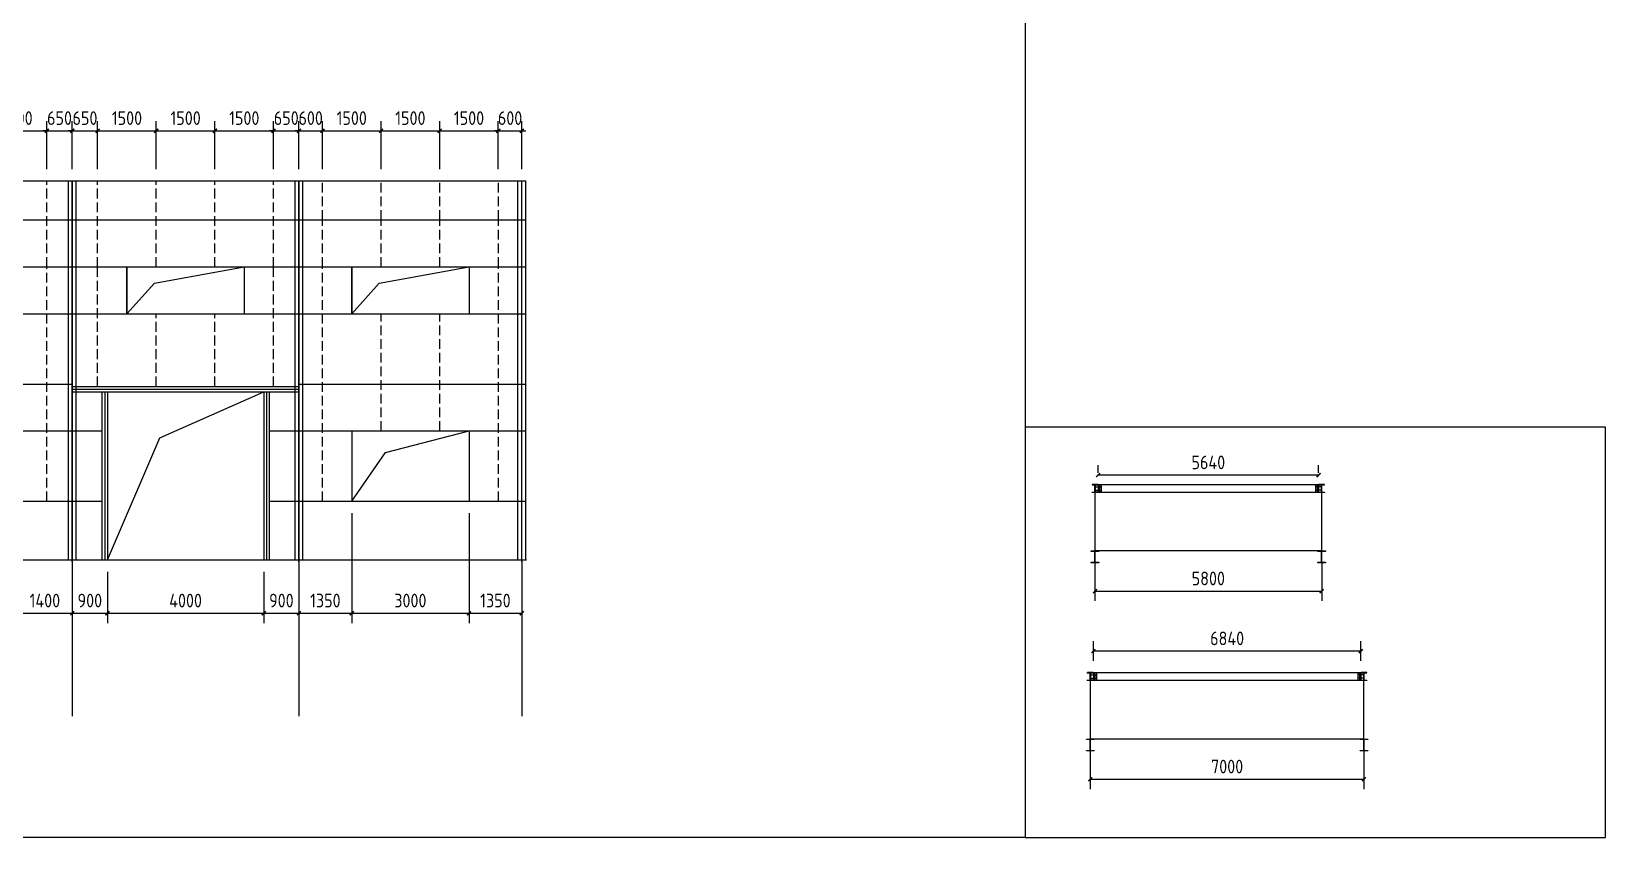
# Model space of a CAD drawing. Extents: x 102162 to 621267, y -39398 to 328893.
# Drawn here: x 507395 to 547662, y 118102 to 138726 of the extents above; entities that cross this region are included whole.
import ezdxf

# ---------------------------------------------------------------- set-up
doc = ezdxf.new("R2010")
doc.units = 0
doc.header["$LTSCALE"] = 1000
doc.header["$MEASUREMENT"] = 0
doc.linetypes.add('DASH', pattern=[0.35, 0.25, -0.1])
doc.linetypes.add('DOTE', pattern=[2.42, 2, -0.2, 0.02, -0.2])
doc.layers.add('AXIS', color=3, linetype='Continuous')
doc.layers.add('DOTE', color=1, linetype='Continuous')
doc.styles.get("Standard").update_dxf_attribs({"font": 'gbenor.shx', "bigfont": 'gbcbig.shx'})
doc.dimstyles.get("Standard").update_dxf_attribs({"dimscale": 100, "dimtxt": 3.5, "dimasz": 1, "dimexe": 2.5, "dimexo": 3, "dimgap": 1.5, "dimtad": 1, "dimdec": 0, "dimzin": 0, "dimdsep": 46, "dimtxsty": 'Standard', "dimblk": 'ARCHTICK', "dimcen": 0.09, "dimadec": 0, "dimazin": 0, "dimtfac": 1, "dimtdec": 0, "dimtix": 1, "dimtmove": 2, "dimatfit": 3, "dimfxl": 1, "dimtolj": 1, "dimtzin": 0, "dimarcsym": 0})

# ---------------------------------------------------------------- blocks, each defined once
blk = doc.blocks.new('_ArchTick')
at = {"color": 0, "linetype": 'ByBlock', "const_width": 0.4}
blk.add_lwpolyline([(-0.5, -0.5), (0.5, 0.5)], dxfattribs=at)
blk = doc.blocks.new('*D5397')
at = {"color": 0, "lineweight": -2}
for p, q in [((507038, 126404), (507038, 123590)), ((508438, 124904), (508438, 123590)), ((507038, 123840), (508438, 123840))]:
    blk.add_line(p, q, dxfattribs=at)
at = {"layer": 'Defpoints', "color": 0}
for p in [(507038, 126704), (508438, 125204), (508438, 123840)]:
    blk.add_point(p, dxfattribs=at)
at = {"color": 0, "lineweight": -2, "xscale": 100, "yscale": 100, "zscale": 100, "rotation": 180}
blk.add_blockref('_ArchTick', (507038, 123840), dxfattribs=at)
at = {"color": 0, "lineweight": -2, "xscale": 100, "yscale": 100, "zscale": 100}
blk.add_blockref('_ArchTick', (508438, 123840), dxfattribs=at)
at = {"color": 0, "insert": (507738, 124165), "char_height": 350, "attachment_point": 5}
blk.add_mtext('\\A1;1400', dxfattribs=at)
blk = doc.blocks.new('*D5072')
at = {"color": 0, "lineweight": -2}
for p, q in [((508438, 124904), (508438, 123590)), ((509338, 124904), (509338, 123590)), ((508438, 123840), (509338, 123840))]:
    blk.add_line(p, q, dxfattribs=at)
at = {"layer": 'Defpoints', "color": 0}
for p in [(508438, 125204), (509338, 125204), (509338, 123840)]:
    blk.add_point(p, dxfattribs=at)
at = {"color": 0, "lineweight": -2, "xscale": 100, "yscale": 100, "zscale": 100, "rotation": 180}
blk.add_blockref('_ArchTick', (508438, 123840), dxfattribs=at)
at = {"color": 0, "lineweight": -2, "xscale": 100, "yscale": 100, "zscale": 100}
blk.add_blockref('_ArchTick', (509338, 123840), dxfattribs=at)
at = {"color": 0, "insert": (508888, 124165), "char_height": 350, "attachment_point": 5}
blk.add_mtext('\\A1;900', dxfattribs=at)
blk = doc.blocks.new('*D5073')
at = {"color": 0, "lineweight": -2}
for p, q in [((509338, 124904), (509338, 123590)), ((513338, 124904), (513338, 123590)), ((509338, 123840), (513338, 123840))]:
    blk.add_line(p, q, dxfattribs=at)
at = {"layer": 'Defpoints', "color": 0}
for p in [(509338, 125204), (513338, 125204), (513338, 123840)]:
    blk.add_point(p, dxfattribs=at)
at = {"color": 0, "lineweight": -2, "xscale": 100, "yscale": 100, "zscale": 100, "rotation": 180}
blk.add_blockref('_ArchTick', (509338, 123840), dxfattribs=at)
at = {"color": 0, "lineweight": -2, "xscale": 100, "yscale": 100, "zscale": 100}
blk.add_blockref('_ArchTick', (513338, 123840), dxfattribs=at)
at = {"color": 0, "insert": (511338, 124165), "char_height": 350, "attachment_point": 5}
blk.add_mtext('\\A1;4000', dxfattribs=at)
blk = doc.blocks.new('*D5074')
at = {"color": 0, "lineweight": -2}
for p, q in [((513338, 124904), (513338, 123590)), ((514238, 124904), (514238, 123590)), ((513338, 123840), (514238, 123840))]:
    blk.add_line(p, q, dxfattribs=at)
at = {"layer": 'Defpoints', "color": 0}
for p in [(513338, 125204), (514238, 125204), (514238, 123840)]:
    blk.add_point(p, dxfattribs=at)
at = {"color": 0, "lineweight": -2, "xscale": 100, "yscale": 100, "zscale": 100, "rotation": 180}
blk.add_blockref('_ArchTick', (513338, 123840), dxfattribs=at)
at = {"color": 0, "lineweight": -2, "xscale": 100, "yscale": 100, "zscale": 100}
blk.add_blockref('_ArchTick', (514238, 123840), dxfattribs=at)
at = {"color": 0, "insert": (513788, 124165), "char_height": 350, "attachment_point": 5}
blk.add_mtext('\\A1;900', dxfattribs=at)
blk = doc.blocks.new('*D5398')
at = {"color": 0, "lineweight": -2}
for p, q in [((515588, 126404), (515588, 123590)), ((514238, 124904), (514238, 123590)), ((514238, 123840), (515588, 123840))]:
    blk.add_line(p, q, dxfattribs=at)
at = {"layer": 'Defpoints', "color": 0}
for p in [(515588, 126704), (514238, 125204), (515588, 123840)]:
    blk.add_point(p, dxfattribs=at)
at = {"color": 0, "lineweight": -2, "xscale": 100, "yscale": 100, "zscale": 100, "rotation": 180}
blk.add_blockref('_ArchTick', (514238, 123840), dxfattribs=at)
at = {"color": 0, "lineweight": -2, "xscale": 100, "yscale": 100, "zscale": 100}
blk.add_blockref('_ArchTick', (515588, 123840), dxfattribs=at)
at = {"color": 0, "insert": (514913, 124165), "char_height": 350, "attachment_point": 5}
blk.add_mtext('\\A1;1350', dxfattribs=at)
blk = doc.blocks.new('*D5399')
at = {"color": 0, "lineweight": -2}
for p, q in [((515588, 126404), (515588, 123590)), ((518588, 126404), (518588, 123590)), ((515588, 123840), (518588, 123840))]:
    blk.add_line(p, q, dxfattribs=at)
at = {"layer": 'Defpoints', "color": 0}
for p in [(515588, 126704), (518588, 126704), (518588, 123840)]:
    blk.add_point(p, dxfattribs=at)
at = {"color": 0, "lineweight": -2, "xscale": 100, "yscale": 100, "zscale": 100, "rotation": 180}
blk.add_blockref('_ArchTick', (515588, 123840), dxfattribs=at)
at = {"color": 0, "lineweight": -2, "xscale": 100, "yscale": 100, "zscale": 100}
blk.add_blockref('_ArchTick', (518588, 123840), dxfattribs=at)
at = {"color": 0, "insert": (517088, 124165), "char_height": 350, "attachment_point": 5}
blk.add_mtext('\\A1;3000', dxfattribs=at)
blk = doc.blocks.new('*D5400')
at = {"color": 0, "lineweight": -2}
for p, q in [((518588, 126404), (518588, 123590)), ((519938, 124904), (519938, 123590)), ((518588, 123840), (519938, 123840))]:
    blk.add_line(p, q, dxfattribs=at)
at = {"layer": 'Defpoints', "color": 0}
for p in [(518588, 126704), (519938, 125204), (519938, 123840)]:
    blk.add_point(p, dxfattribs=at)
at = {"color": 0, "lineweight": -2, "xscale": 100, "yscale": 100, "zscale": 100, "rotation": 180}
blk.add_blockref('_ArchTick', (518588, 123840), dxfattribs=at)
at = {"color": 0, "lineweight": -2, "xscale": 100, "yscale": 100, "zscale": 100}
blk.add_blockref('_ArchTick', (519938, 123840), dxfattribs=at)
at = {"color": 0, "insert": (519263, 124165), "char_height": 350, "attachment_point": 5}
blk.add_mtext('\\A1;1350', dxfattribs=at)
blk = doc.blocks.new('*D5419')
at = {"color": 0, "lineweight": -2}
for p, q in [((506288, 135204), (506288, 136434)), ((506288, 136184), (507788, 136184)), ((507788, 135204), (507788, 136434))]:
    blk.add_line(p, q, dxfattribs=at)
at = {"layer": 'Defpoints', "color": 0}
for p in [(507788, 136184), (506288, 134904), (507788, 134904)]:
    blk.add_point(p, dxfattribs=at)
at = {"color": 0, "lineweight": -2, "xscale": 100, "yscale": 100, "zscale": 100, "rotation": 180}
blk.add_blockref('_ArchTick', (506288, 136184), dxfattribs=at)
at = {"color": 0, "lineweight": -2, "xscale": 100, "yscale": 100, "zscale": 100}
blk.add_blockref('_ArchTick', (507788, 136184), dxfattribs=at)
at = {"color": 0, "insert": (507038, 136509), "char_height": 350, "attachment_point": 5}
blk.add_mtext('\\A1;1500', dxfattribs=at)
blk = doc.blocks.new('*D5420')
at = {"color": 0, "lineweight": -2}
for p, q in [((507788, 136184), (507688, 136184)), ((507788, 135204), (507788, 136434)), ((507788, 136184), (508438, 136184)), ((508438, 135204), (508438, 136434)), ((508438, 136184), (508538, 136184))]:
    blk.add_line(p, q, dxfattribs=at)
at = {"layer": 'Defpoints', "color": 0}
for p in [(508438, 136184), (507788, 134904), (508438, 134904)]:
    blk.add_point(p, dxfattribs=at)
at = {"color": 0, "lineweight": -2, "xscale": 100, "yscale": 100, "zscale": 100}
blk.add_blockref('_ArchTick', (507788, 136184), dxfattribs=at)
at = {"color": 0, "lineweight": -2, "xscale": 100, "yscale": 100, "zscale": 100, "rotation": 180}
blk.add_blockref('_ArchTick', (508438, 136184), dxfattribs=at)
at = {"color": 0, "insert": (508113, 136509), "char_height": 350, "attachment_point": 5}
blk.add_mtext('\\A1;650', dxfattribs=at)
blk = doc.blocks.new('*D5421')
at = {"color": 0, "lineweight": -2}
for p, q in [((508438, 136184), (508338, 136184)), ((508438, 135204), (508438, 136434)), ((508438, 136184), (509088, 136184)), ((509088, 135204), (509088, 136434)), ((509088, 136184), (509188, 136184))]:
    blk.add_line(p, q, dxfattribs=at)
at = {"layer": 'Defpoints', "color": 0}
for p in [(509088, 136184), (508438, 134904), (509088, 134904)]:
    blk.add_point(p, dxfattribs=at)
at = {"color": 0, "lineweight": -2, "xscale": 100, "yscale": 100, "zscale": 100}
blk.add_blockref('_ArchTick', (508438, 136184), dxfattribs=at)
at = {"color": 0, "lineweight": -2, "xscale": 100, "yscale": 100, "zscale": 100, "rotation": 180}
blk.add_blockref('_ArchTick', (509088, 136184), dxfattribs=at)
at = {"color": 0, "insert": (508763, 136509), "char_height": 350, "attachment_point": 5}
blk.add_mtext('\\A1;650', dxfattribs=at)
blk = doc.blocks.new('*D5422')
at = {"color": 0, "lineweight": -2}
for p, q in [((509088, 135204), (509088, 136434)), ((509088, 136184), (510588, 136184)), ((510588, 135204), (510588, 136434))]:
    blk.add_line(p, q, dxfattribs=at)
at = {"layer": 'Defpoints', "color": 0}
for p in [(510588, 136184), (509088, 134904), (510588, 134904)]:
    blk.add_point(p, dxfattribs=at)
at = {"color": 0, "lineweight": -2, "xscale": 100, "yscale": 100, "zscale": 100, "rotation": 180}
blk.add_blockref('_ArchTick', (509088, 136184), dxfattribs=at)
at = {"color": 0, "lineweight": -2, "xscale": 100, "yscale": 100, "zscale": 100}
blk.add_blockref('_ArchTick', (510588, 136184), dxfattribs=at)
at = {"color": 0, "insert": (509838, 136509), "char_height": 350, "attachment_point": 5}
blk.add_mtext('\\A1;1500', dxfattribs=at)
blk = doc.blocks.new('*D5423')
at = {"color": 0, "lineweight": -2}
for p, q in [((510588, 135204), (510588, 136434)), ((510588, 136184), (512088, 136184)), ((512088, 135204), (512088, 136434))]:
    blk.add_line(p, q, dxfattribs=at)
at = {"layer": 'Defpoints', "color": 0}
for p in [(512088, 136184), (510588, 134904), (512088, 134904)]:
    blk.add_point(p, dxfattribs=at)
at = {"color": 0, "lineweight": -2, "xscale": 100, "yscale": 100, "zscale": 100, "rotation": 180}
blk.add_blockref('_ArchTick', (510588, 136184), dxfattribs=at)
at = {"color": 0, "lineweight": -2, "xscale": 100, "yscale": 100, "zscale": 100}
blk.add_blockref('_ArchTick', (512088, 136184), dxfattribs=at)
at = {"color": 0, "insert": (511338, 136509), "char_height": 350, "attachment_point": 5}
blk.add_mtext('\\A1;1500', dxfattribs=at)
blk = doc.blocks.new('*D5424')
at = {"color": 0, "lineweight": -2}
for p, q in [((512088, 135204), (512088, 136434)), ((512088, 136184), (513588, 136184)), ((513588, 135204), (513588, 136434))]:
    blk.add_line(p, q, dxfattribs=at)
at = {"layer": 'Defpoints', "color": 0}
for p in [(513588, 136184), (512088, 134904), (513588, 134904)]:
    blk.add_point(p, dxfattribs=at)
at = {"color": 0, "lineweight": -2, "xscale": 100, "yscale": 100, "zscale": 100, "rotation": 180}
blk.add_blockref('_ArchTick', (512088, 136184), dxfattribs=at)
at = {"color": 0, "lineweight": -2, "xscale": 100, "yscale": 100, "zscale": 100}
blk.add_blockref('_ArchTick', (513588, 136184), dxfattribs=at)
at = {"color": 0, "insert": (512838, 136509), "char_height": 350, "attachment_point": 5}
blk.add_mtext('\\A1;1500', dxfattribs=at)
blk = doc.blocks.new('*D5425')
at = {"color": 0, "lineweight": -2}
for p, q in [((513588, 136184), (513488, 136184)), ((513588, 135204), (513588, 136434)), ((513588, 136184), (514238, 136184)), ((514238, 135204), (514238, 136434)), ((514238, 136184), (514338, 136184))]:
    blk.add_line(p, q, dxfattribs=at)
at = {"layer": 'Defpoints', "color": 0}
for p in [(514238, 136184), (513588, 134904), (514238, 134904)]:
    blk.add_point(p, dxfattribs=at)
at = {"color": 0, "lineweight": -2, "xscale": 100, "yscale": 100, "zscale": 100}
blk.add_blockref('_ArchTick', (513588, 136184), dxfattribs=at)
at = {"color": 0, "lineweight": -2, "xscale": 100, "yscale": 100, "zscale": 100, "rotation": 180}
blk.add_blockref('_ArchTick', (514238, 136184), dxfattribs=at)
at = {"color": 0, "insert": (513913, 136509), "char_height": 350, "attachment_point": 5}
blk.add_mtext('\\A1;650', dxfattribs=at)
blk = doc.blocks.new('*D5426')
at = {"color": 0, "lineweight": -2}
for p, q in [((514238, 136184), (514138, 136184)), ((514238, 135204), (514238, 136434)), ((514238, 136184), (514838, 136184)), ((514838, 135204), (514838, 136434)), ((514838, 136184), (514938, 136184))]:
    blk.add_line(p, q, dxfattribs=at)
at = {"layer": 'Defpoints', "color": 0}
for p in [(514838, 136184), (514238, 134904), (514838, 134904)]:
    blk.add_point(p, dxfattribs=at)
at = {"color": 0, "lineweight": -2, "xscale": 100, "yscale": 100, "zscale": 100}
blk.add_blockref('_ArchTick', (514238, 136184), dxfattribs=at)
at = {"color": 0, "lineweight": -2, "xscale": 100, "yscale": 100, "zscale": 100, "rotation": 180}
blk.add_blockref('_ArchTick', (514838, 136184), dxfattribs=at)
at = {"color": 0, "insert": (514538, 136509), "char_height": 350, "attachment_point": 5}
blk.add_mtext('\\A1;600', dxfattribs=at)
blk = doc.blocks.new('*D5427')
at = {"color": 0, "lineweight": -2}
for p, q in [((514838, 135204), (514838, 136434)), ((514838, 136184), (516338, 136184)), ((516338, 135204), (516338, 136434))]:
    blk.add_line(p, q, dxfattribs=at)
at = {"layer": 'Defpoints', "color": 0}
for p in [(516338, 136184), (514838, 134904), (516338, 134904)]:
    blk.add_point(p, dxfattribs=at)
at = {"color": 0, "lineweight": -2, "xscale": 100, "yscale": 100, "zscale": 100, "rotation": 180}
blk.add_blockref('_ArchTick', (514838, 136184), dxfattribs=at)
at = {"color": 0, "lineweight": -2, "xscale": 100, "yscale": 100, "zscale": 100}
blk.add_blockref('_ArchTick', (516338, 136184), dxfattribs=at)
at = {"color": 0, "insert": (515588, 136509), "char_height": 350, "attachment_point": 5}
blk.add_mtext('\\A1;1500', dxfattribs=at)
blk = doc.blocks.new('*D5428')
at = {"color": 0, "lineweight": -2}
for p, q in [((516338, 135204), (516338, 136434)), ((516338, 136184), (517838, 136184)), ((517838, 135204), (517838, 136434))]:
    blk.add_line(p, q, dxfattribs=at)
at = {"layer": 'Defpoints', "color": 0}
for p in [(517838, 136184), (516338, 134904), (517838, 134904)]:
    blk.add_point(p, dxfattribs=at)
at = {"color": 0, "lineweight": -2, "xscale": 100, "yscale": 100, "zscale": 100, "rotation": 180}
blk.add_blockref('_ArchTick', (516338, 136184), dxfattribs=at)
at = {"color": 0, "lineweight": -2, "xscale": 100, "yscale": 100, "zscale": 100}
blk.add_blockref('_ArchTick', (517838, 136184), dxfattribs=at)
at = {"color": 0, "insert": (517088, 136509), "char_height": 350, "attachment_point": 5}
blk.add_mtext('\\A1;1500', dxfattribs=at)
blk = doc.blocks.new('*D5429')
at = {"color": 0, "lineweight": -2}
for p, q in [((517838, 135204), (517838, 136434)), ((517838, 136184), (519338, 136184)), ((519338, 135204), (519338, 136434))]:
    blk.add_line(p, q, dxfattribs=at)
at = {"layer": 'Defpoints', "color": 0}
for p in [(519338, 136184), (517838, 134904), (519338, 134904)]:
    blk.add_point(p, dxfattribs=at)
at = {"color": 0, "lineweight": -2, "xscale": 100, "yscale": 100, "zscale": 100, "rotation": 180}
blk.add_blockref('_ArchTick', (517838, 136184), dxfattribs=at)
at = {"color": 0, "lineweight": -2, "xscale": 100, "yscale": 100, "zscale": 100}
blk.add_blockref('_ArchTick', (519338, 136184), dxfattribs=at)
at = {"color": 0, "insert": (518588, 136509), "char_height": 350, "attachment_point": 5}
blk.add_mtext('\\A1;1500', dxfattribs=at)
blk = doc.blocks.new('*D5430')
at = {"color": 0, "lineweight": -2}
for p, q in [((519338, 136184), (519238, 136184)), ((519338, 135204), (519338, 136434)), ((519338, 136184), (519938, 136184)), ((519938, 135204), (519938, 136434)), ((519938, 136184), (520038, 136184))]:
    blk.add_line(p, q, dxfattribs=at)
at = {"layer": 'Defpoints', "color": 0}
for p in [(519938, 136184), (519338, 134904), (519938, 134904)]:
    blk.add_point(p, dxfattribs=at)
at = {"color": 0, "lineweight": -2, "xscale": 100, "yscale": 100, "zscale": 100}
blk.add_blockref('_ArchTick', (519338, 136184), dxfattribs=at)
at = {"color": 0, "lineweight": -2, "xscale": 100, "yscale": 100, "zscale": 100, "rotation": 180}
blk.add_blockref('_ArchTick', (519938, 136184), dxfattribs=at)
at = {"color": 0, "insert": (519638, 136509), "char_height": 350, "attachment_point": 5}
blk.add_mtext('\\A1;600', dxfattribs=at)
blk = doc.blocks.new('*D5603')
at = {"color": 0, "lineweight": -2}
for p, q in [((534601, 125133), (534601, 124155)), ((540401, 125133), (540401, 124155)), ((534601, 124405), (540401, 124405))]:
    blk.add_line(p, q, dxfattribs=at)
at = {"layer": 'Defpoints', "color": 0}
for p in [(534601, 125433), (540401, 125433), (540401, 124405)]:
    blk.add_point(p, dxfattribs=at)
at = {"color": 0, "lineweight": -2, "xscale": 100, "yscale": 100, "zscale": 100, "rotation": 180}
blk.add_blockref('_ArchTick', (534601, 124405), dxfattribs=at)
at = {"color": 0, "lineweight": -2, "xscale": 100, "yscale": 100, "zscale": 100}
blk.add_blockref('_ArchTick', (540401, 124405), dxfattribs=at)
at = {"color": 0, "insert": (537501, 124730), "char_height": 350, "attachment_point": 5}
blk.add_mtext('\\A1;5800', dxfattribs=at)
blk = doc.blocks.new('*D5604')
at = {"color": 0, "lineweight": -2}
for p, q in [((534482, 120321), (534482, 119343)), ((541482, 120321), (541482, 119343)), ((534482, 119593), (541482, 119593))]:
    blk.add_line(p, q, dxfattribs=at)
at = {"layer": 'Defpoints', "color": 0}
for p in [(534482, 120621), (541482, 120621), (541482, 119593)]:
    blk.add_point(p, dxfattribs=at)
at = {"color": 0, "lineweight": -2, "xscale": 100, "yscale": 100, "zscale": 100, "rotation": 180}
blk.add_blockref('_ArchTick', (534482, 119593), dxfattribs=at)
at = {"color": 0, "lineweight": -2, "xscale": 100, "yscale": 100, "zscale": 100}
blk.add_blockref('_ArchTick', (541482, 119593), dxfattribs=at)
at = {"color": 0, "insert": (537982, 119918), "char_height": 350, "attachment_point": 5}
blk.add_mtext('\\A1;7000', dxfattribs=at)
blk = doc.blocks.new('*D5605')
at = {"color": 0, "lineweight": -2}
for p, q in [((534681, 127433), (534681, 127625)), ((540321, 127375), (534681, 127375)), ((540321, 127433), (540321, 127625))]:
    blk.add_line(p, q, dxfattribs=at)
at = {"layer": 'Defpoints', "color": 0}
for p in [(534681, 127375), (534681, 127133), (540321, 127133)]:
    blk.add_point(p, dxfattribs=at)
at = {"color": 0, "lineweight": -2, "xscale": 100, "yscale": 100, "zscale": 100, "rotation": 180.0000000000006}
blk.add_blockref('_ArchTick', (534681, 127375), dxfattribs=at)
at = {"color": 0, "lineweight": -2, "xscale": 100, "yscale": 100, "zscale": 100}
blk.add_blockref('_ArchTick', (540321, 127375), dxfattribs=at)
at = {"color": 0, "insert": (537501, 127700), "char_height": 350, "attachment_point": 5}
blk.add_mtext('\\A1;5640', dxfattribs=at)
blk = doc.blocks.new('*D5606')
at = {"color": 0, "lineweight": -2}
for p, q in [((534562, 122621), (534562, 123122)), ((541402, 122872), (534562, 122872)), ((541402, 122621), (541402, 123122))]:
    blk.add_line(p, q, dxfattribs=at)
at = {"layer": 'Defpoints', "color": 0}
for p in [(534562, 122872), (534562, 122321), (541402, 122321)]:
    blk.add_point(p, dxfattribs=at)
at = {"color": 0, "lineweight": -2, "xscale": 100, "yscale": 100, "zscale": 100, "rotation": 180}
blk.add_blockref('_ArchTick', (534562, 122872), dxfattribs=at)
at = {"color": 0, "lineweight": -2, "xscale": 100, "yscale": 100, "zscale": 100}
blk.add_blockref('_ArchTick', (541402, 122872), dxfattribs=at)
at = {"color": 0, "insert": (537982, 123197), "char_height": 350, "attachment_point": 5}
blk.add_mtext('\\A1;6840', dxfattribs=at)

msp = doc.modelspace()

# ---------------------------------------------------------------- linework, layer by layer
for p, q in [((485238.3, 134903.7), (520038.3, 134903.7)), ((485238.3, 133903.7), (520038.3, 133903.7)), ((485238.3, 132703.7), (520038.3, 132703.7)), ((509838.3, 132703.7), (509838.3, 131503.7)), ((510542.6, 132282.2), (512838.3, 132703.7)), ((512838.3, 132703.7), (512838.3, 131503.7)), ((515588.3, 132703.7), (515588.3, 131503.7)), ((516292.6, 132282.2), (518588.3, 132703.7)), ((518588.3, 132703.7), (518588.3, 131503.7)), ((509838.3, 131503.7), (510542.6, 132282.2)), ((515588.3, 131503.7), (516292.6, 132282.2)), ((485238.3, 131503.7), (520038.3, 131503.7)), ((485238.3, 129703.7), (508441.3, 129703.7)), ((514235.3, 129703.7), (520038.3, 129703.7)), ((508435.3, 129643.7), (514241.3, 129643.7)), ((508435.3, 129573.7), (514241.3, 129573.7)), ((508435.3, 129503.7), (514241.3, 129503.7)), ((509198.3, 129503.7), (509198.3, 125203.7)), ((509268.3, 129503.7), (509268.3, 125203.7)), ((509338.3, 129503.7), (509338.3, 125203.7)), ((510675.6, 128326.6), (513338.3, 129503.7)), ((513338.3, 129503.7), (513338.3, 125203.7)), ((513408.3, 129503.7), (513408.3, 125203.7)), ((513478.3, 129503.7), (513478.3, 125203.7)), ((485238.3, 128503.7), (509198.3, 128503.7)), ((513478.3, 128503.7), (520038.3, 128503.7)), ((515588.3, 128503.7), (515588.3, 126703.7)), ((516448.7, 127956.3), (518588.3, 128503.7)), ((518588.3, 128503.7), (518588.3, 126703.7)), ((509338.3, 125203.7), (510675.6, 128326.6)), ((515588.3, 126703.7), (516448.7, 127956.3)), ((534600.7, 126933.3), (534600.7, 125433.3)), ((534755.7, 127125.3), (534603.7, 127125.3)), ((534603.7, 127125.3), (534603.7, 126941.3)), ((534618.7, 127125.3), (534603.7, 127110.3)), ((534603.7, 127073.3), (534755.7, 127073.3)), ((534603.7, 126993.3), (534755.7, 126993.3)), ((534603.7, 126956.3), (534618.7, 126941.3)), ((534755.7, 126941.3), (534603.7, 126941.3)), ((534680.7, 127133.3), (534680.7, 126933.3)), ((534715.7, 127125.3), (534715.7, 126941.3)), ((534755.7, 127125.3), (534755.7, 126941.3)), ((540245.7, 127125.3), (540397.7, 127125.3)), ((540245.7, 127125.3), (540245.7, 126941.3)), ((540397.7, 127073.3), (540245.7, 127073.3)), ((540397.7, 126993.3), (540245.7, 126993.3)), ((540245.7, 126941.3), (540397.7, 126941.3)), ((540285.7, 127125.3), (540285.7, 126941.3)), ((540382.7, 127125.3), (540397.7, 127110.3)), ((540397.7, 126956.3), (540382.7, 126941.3)), ((540397.7, 127125.3), (540397.7, 126941.3)), ((540400.7, 125433.3), (540400.7, 126933.3)), ((485238.3, 126703.7), (509198.3, 126703.7)), ((513478.3, 126703.7), (520038.3, 126703.7)), ((540400.7, 125433.3), (534600.7, 125433.3)), ((485218.3, 125203.7), (520058.3, 125203.7)), ((534481.6, 122120.9), (534481.6, 120620.9)), ((534636.6, 122312.9), (534484.6, 122312.9)), ((534484.6, 122312.9), (534484.6, 122128.9)), ((534499.6, 122312.9), (534484.6, 122297.9)), ((534484.6, 122260.9), (534636.6, 122260.9)), ((534484.6, 122180.9), (534636.6, 122180.9)), ((534484.6, 122143.9), (534499.6, 122128.9)), ((534636.6, 122128.9), (534484.6, 122128.9)), ((534596.6, 122312.9), (534596.6, 122128.9)), ((534636.6, 122312.9), (534636.6, 122128.9)), ((541326.6, 122312.9), (541478.6, 122312.9)), ((541326.6, 122312.9), (541326.6, 122128.9)), ((541478.6, 122260.9), (541326.6, 122260.9)), ((541478.6, 122180.9), (541326.6, 122180.9)), ((541326.6, 122128.9), (541478.6, 122128.9)), ((541366.6, 122312.9), (541366.6, 122128.9)), ((541463.6, 122312.9), (541478.6, 122297.9)), ((541478.6, 122143.9), (541463.6, 122128.9)), ((541478.6, 122312.9), (541478.6, 122128.9)), ((541481.6, 120620.9), (541481.6, 122120.9)), ((541481.6, 120620.9), (534481.6, 120620.9))]:
    msp.add_line(p, q)
at = {"color": 6}
for p, q in [((509838.3, 131503.7), (509838.3, 132703.7)), ((512838.3, 132703.7), (512838.3, 131503.7)), ((515588.3, 131503.7), (515588.3, 132703.7)), ((518588.3, 132703.7), (518588.3, 131503.7)), ((515588.3, 128503.7), (515588.3, 126703.7)), ((515588.3, 128503.7), (518588.3, 128503.7)), ((518588.3, 128503.7), (518588.3, 126703.7)), ((534680.7, 127133.3), (540320.7, 127133.3)), ((540320.7, 126933.3), (534680.7, 126933.3)), ((540320.7, 127133.3), (540320.7, 126933.3)), ((540400.7, 126933.3), (540325.7, 126933.3)), ((534561.6, 122320.9), (534561.6, 122120.9)), ((534561.6, 122320.9), (541401.6, 122320.9)), ((541401.6, 122120.9), (534561.6, 122120.9)), ((541401.6, 122320.9), (541401.6, 122120.9)), ((541481.6, 122120.9), (541406.6, 122120.9))]:
    msp.add_line(p, q, dxfattribs=at)
at = {"color": 4}
for p, q in [((534600.7, 127133.3), (534525.7, 127133.3)), ((534525.7, 127133.3), (534525.7, 127125.3)), ((534525.7, 127125.3), (534675.7, 127125.3)), ((534525.7, 126933.3), (534525.7, 126941.3)), ((534525.7, 126941.3), (534675.7, 126941.3)), ((534675.7, 126933.3), (534525.7, 126933.3)), ((534597.7, 126941.3), (534597.7, 127125.3)), ((534675.7, 127133.3), (534600.7, 127133.3)), ((534603.7, 126941.3), (534603.7, 127125.3)), ((534675.7, 127125.3), (534675.7, 127133.3)), ((534675.7, 126941.3), (534675.7, 126933.3)), ((540400.7, 127133.3), (540325.7, 127133.3)), ((540325.7, 127133.3), (540325.7, 127125.3)), ((540325.7, 127125.3), (540475.7, 127125.3)), ((540325.7, 126933.3), (540325.7, 126941.3)), ((540325.7, 126941.3), (540475.7, 126941.3)), ((540400.7, 126933.3), (540325.7, 126933.3)), ((540397.7, 126941.3), (540397.7, 127125.3)), ((540397.7, 126941.3), (540397.7, 127125.3)), ((540475.7, 127133.3), (540400.7, 127133.3)), ((540475.7, 126933.3), (540400.7, 126933.3)), ((540403.7, 126941.3), (540403.7, 127125.3)), ((540475.7, 127125.3), (540475.7, 127133.3)), ((540475.7, 126941.3), (540475.7, 126933.3)), ((534500.7, 125423.3), (534500.7, 125433.3)), ((534500.7, 125433.3), (534600.7, 125433.3)), ((534700.7, 125423.3), (534500.7, 125423.3)), ((534600.7, 125433.3), (534700.7, 125433.3)), ((534600.7, 125433.3), (534700.7, 125433.3)), ((534700.7, 125433.3), (534700.7, 125423.3)), ((540300.7, 125423.3), (540300.7, 125433.3)), ((540300.7, 125433.3), (540400.7, 125433.3)), ((540500.7, 125423.3), (540300.7, 125423.3)), ((540400.7, 125433.3), (540500.7, 125433.3)), ((540400.7, 125433.3), (540500.7, 125433.3)), ((540500.7, 125433.3), (540500.7, 125423.3)), ((534500.7, 125133.3), (534500.7, 125143.3)), ((534500.7, 125143.3), (534700.7, 125143.3)), ((534600.7, 125133.3), (534500.7, 125133.3)), ((534700.7, 125133.3), (534600.7, 125133.3)), ((534700.7, 125143.3), (534700.7, 125133.3)), ((540300.7, 125133.3), (540300.7, 125143.3)), ((540300.7, 125143.3), (540500.7, 125143.3)), ((540400.7, 125133.3), (540300.7, 125133.3)), ((540500.7, 125133.3), (540400.7, 125133.3)), ((540500.7, 125143.3), (540500.7, 125133.3)), ((534396.6, 122312.9), (534546.6, 122312.9)), ((534396.6, 122128.9), (534546.6, 122128.9)), ((534481.6, 122320.9), (534406.6, 122320.9)), ((534406.6, 122320.9), (534406.6, 122312.9)), ((534406.6, 122120.9), (534406.6, 122128.9)), ((534556.6, 122120.9), (534406.6, 122120.9)), ((534478.6, 122128.9), (534478.6, 122312.9)), ((534556.6, 122320.9), (534481.6, 122320.9)), ((534484.6, 122128.9), (534484.6, 122312.9)), ((534556.6, 122312.9), (534556.6, 122320.9)), ((534556.6, 122128.9), (534556.6, 122120.9)), ((541481.6, 122320.9), (541406.6, 122320.9)), ((541406.6, 122320.9), (541406.6, 122312.9)), ((541406.6, 122312.9), (541556.6, 122312.9)), ((541406.6, 122120.9), (541406.6, 122128.9)), ((541406.6, 122128.9), (541556.6, 122128.9)), ((541481.6, 122120.9), (541406.6, 122120.9)), ((541478.6, 122128.9), (541478.6, 122312.9)), ((541478.6, 122128.9), (541478.6, 122312.9)), ((541556.6, 122320.9), (541481.6, 122320.9)), ((541556.6, 122120.9), (541481.6, 122120.9)), ((541484.6, 122128.9), (541484.6, 122312.9)), ((541556.6, 122312.9), (541556.6, 122320.9)), ((541556.6, 122128.9), (541556.6, 122120.9)), ((534381.6, 120610.9), (534381.6, 120620.9)), ((534381.6, 120620.9), (534481.6, 120620.9)), ((534581.6, 120610.9), (534381.6, 120610.9)), ((534481.6, 120620.9), (534581.6, 120620.9)), ((534481.6, 120620.9), (534581.6, 120620.9)), ((534581.6, 120620.9), (534581.6, 120610.9)), ((541381.6, 120610.9), (541381.6, 120620.9)), ((541381.6, 120620.9), (541481.6, 120620.9)), ((541581.6, 120610.9), (541381.6, 120610.9)), ((541481.6, 120620.9), (541581.6, 120620.9)), ((541481.6, 120620.9), (541581.6, 120620.9)), ((541581.6, 120620.9), (541581.6, 120610.9)), ((534381.6, 120320.9), (534381.6, 120330.9)), ((534381.6, 120330.9), (534581.6, 120330.9)), ((534481.6, 120320.9), (534381.6, 120320.9)), ((534581.6, 120320.9), (534481.6, 120320.9)), ((534581.6, 120330.9), (534581.6, 120320.9)), ((541381.6, 120320.9), (541381.6, 120330.9)), ((541381.6, 120330.9), (541581.6, 120330.9)), ((541481.6, 120320.9), (541381.6, 120320.9)), ((541581.6, 120320.9), (541481.6, 120320.9)), ((541581.6, 120330.9), (541581.6, 120320.9))]:
    msp.add_line(p, q, dxfattribs=at)
at = {"color": 1}
for p, q in [((534600.7, 126933.3), (534600.7, 127133.3)), ((540400.7, 126933.3), (540400.7, 127133.3)), ((534481.6, 122120.9), (534481.6, 122320.9)), ((541481.6, 122120.9), (541481.6, 122320.9))]:
    msp.add_line(p, q, dxfattribs=at)
at = {"color": 4, "linetype": 'DOTE'}
for p, q in [((534597.7, 125143.3), (534597.7, 125423.3)), ((534603.7, 125143.3), (534603.7, 125423.3)), ((540397.7, 125143.3), (540397.7, 125423.3)), ((540403.7, 125143.3), (540403.7, 125423.3)), ((534478.6, 120330.9), (534478.6, 120610.9)), ((534484.6, 120330.9), (534484.6, 120610.9)), ((541478.6, 120330.9), (541478.6, 120610.9)), ((541484.6, 120330.9), (541484.6, 120610.9))]:
    msp.add_line(p, q, dxfattribs=at)
for points in [[(473411.7, 160101.7), (532811.7, 160101.7), (532811.7, 118101.7), (473411.7, 118101.7)], [(532811.7, 118101.7), (547661.7, 118101.7), (547661.7, 128601.7), (532811.7, 128601.7)]]:
    msp.add_lwpolyline(points, close=True)
for centre in [(534715.7, 127073.3), (534715.7, 126993.3), (540285.7, 127073.3), (540285.7, 126993.3), (534596.6, 122260.9), (534596.6, 122180.9), (541366.6, 122260.9), (541366.6, 122180.9)]:
    msp.add_circle(centre, 9)
at = {"layer": 'AXIS'}
for p, q in [((508438.3, 125203.7), (508438.3, 121203.7)), ((514238.3, 125203.7), (514238.3, 121203.7)), ((519938.3, 125203.7), (519938.3, 121203.7))]:
    msp.add_line(p, q, dxfattribs=at)
at = {"layer": 'DOTE', "color": 4, "linetype": 'DASH'}
for p, q in [((507788.3, 132703.7), (507788.3, 134903.7)), ((509088.3, 132703.7), (509088.3, 134903.7)), ((510588.3, 132703.7), (510588.3, 134903.7)), ((512088.3, 132703.7), (512088.3, 134903.7)), ((513588.3, 132703.7), (513588.3, 134903.7)), ((514838.3, 133903.7), (514838.3, 134903.7)), ((516338.3, 133903.7), (516338.3, 134903.7)), ((517838.3, 133903.7), (517838.3, 134903.7)), ((519338.3, 133903.7), (519338.3, 134903.7)), ((514838.3, 132703.7), (514838.3, 133903.7)), ((516338.3, 132703.7), (516338.3, 133903.7)), ((517838.3, 132703.7), (517838.3, 133903.7)), ((519338.3, 132703.7), (519338.3, 133903.7)), ((507788.3, 126703.7), (507788.3, 132703.7)), ((509088.3, 129643.7), (509088.3, 132703.7)), ((513588.3, 129643.7), (513588.3, 132703.7)), ((514838.3, 126703.7), (514838.3, 132703.7)), ((519338.3, 126703.7), (519338.3, 132703.7)), ((510588.3, 129643.7), (510588.3, 131503.7)), ((512088.3, 129643.7), (512088.3, 131503.7)), ((516338.3, 128503.7), (516338.3, 131503.7)), ((517838.3, 128503.7), (517838.3, 131503.7))]:
    msp.add_line(p, q, dxfattribs=at)
at = {"layer": 'DOTE', "color": 0}
for p, q in [((508338.3, 125203.7), (508338.3, 134903.7)), ((508435.3, 125203.7), (508435.3, 134903.7)), ((508441.3, 125203.7), (508441.3, 134903.7)), ((508538.3, 125203.7), (508538.3, 134903.7)), ((514138.3, 125203.7), (514138.3, 134903.7)), ((514235.3, 125203.7), (514235.3, 134903.7)), ((514241.3, 125203.7), (514241.3, 134903.7)), ((514338.3, 125203.7), (514338.3, 134903.7)), ((519838.3, 125203.7), (519838.3, 134903.7)), ((519935.3, 125203.7), (519935.3, 134903.7)), ((519941.3, 125203.7), (519941.3, 134903.7)), ((520038.3, 125203.7), (520038.3, 134903.7))]:
    msp.add_line(p, q, dxfattribs=at)
at = {"layer": 'DOTE'}
for p, q in [((508438.3, 125153.7), (508438.3, 134903.7)), ((508438.3, 125153.7), (508438.3, 134903.7)), ((514238.3, 125153.7), (514238.3, 134903.7)), ((514238.3, 125153.7), (514238.3, 134903.7)), ((519938.3, 125153.7), (519938.3, 134903.7)), ((519938.3, 125153.7), (519938.3, 134903.7))]:
    msp.add_line(p, q, dxfattribs=at)

# ---------------------------------------------------------------- dimensions: what is measured, and where the dimension line sits
for base, p1, p2, picture, middle in [((507788.3, 136183.9), (506288.3, 134903.7), (507788.3, 134903.7), '*D5419', (507038.3, 136508.9)), ((508438.3, 136183.9), (507788.3, 134903.7), (508438.3, 134903.7), '*D5420', (508113.3, 136508.9)), ((509088.3, 136183.9), (508438.3, 134903.7), (509088.3, 134903.7), '*D5421', (508763.3, 136508.9)), ((510588.3, 136183.9), (509088.3, 134903.7), (510588.3, 134903.7), '*D5422', (509838.3, 136508.9)), ((512088.3, 136183.9), (510588.3, 134903.7), (512088.3, 134903.7), '*D5423', (511338.3, 136508.9)), ((513588.3, 136183.9), (512088.3, 134903.7), (513588.3, 134903.7), '*D5424', (512838.3, 136508.9)), ((514238.3, 136183.9), (513588.3, 134903.7), (514238.3, 134903.7), '*D5425', (513913.3, 136508.9)), ((514838.3, 136183.9), (514238.3, 134903.7), (514838.3, 134903.7), '*D5426', (514538.3, 136508.9)), ((516338.3, 136183.9), (514838.3, 134903.7), (516338.3, 134903.7), '*D5427', (515588.3, 136508.9)), ((517838.3, 136183.9), (516338.3, 134903.7), (517838.3, 134903.7), '*D5428', (517088.3, 136508.9)), ((519338.3, 136183.9), (517838.3, 134903.7), (519338.3, 134903.7), '*D5429', (518588.3, 136508.9)), ((519938.3, 136183.9), (519338.3, 134903.7), (519938.3, 134903.7), '*D5430', (519638.3, 136508.9)), ((508438.3, 123839.7), (507038.3, 126703.7), (508438.3, 125203.7), '*D5397', (507738.3, 124164.7)), ((515588.3, 123839.7), (514238.3, 125203.7), (515588.3, 126703.7), '*D5398', (514913.3, 124164.7)), ((518588.3, 123839.7), (515588.3, 126703.7), (518588.3, 126703.7), '*D5399', (517088.3, 124164.7)), ((519938.3, 123839.7), (518588.3, 126703.7), (519938.3, 125203.7), '*D5400', (519263.3, 124164.7)), ((509338.3, 123839.7), (508438.3, 125203.7), (509338.3, 125203.7), '*D5072', (508888.3, 124164.7)), ((513338.3, 123839.7), (509338.3, 125203.7), (513338.3, 125203.7), '*D5073', (511338.3, 124164.7)), ((514238.3, 123839.7), (513338.3, 125203.7), (514238.3, 125203.7), '*D5074', (513788.3, 124164.7))]:
    dim = msp.add_linear_dim(base=base, p1=p1, p2=p2, dimstyle='Standard')
    dim.commit()
    dim.dimension.update_dxf_attribs({"geometry": picture, "text_midpoint": middle})
at = {"color": 4}
for p1, p2, distance, picture, middle in [((540320.7, 127133.3), (534680.7, 127133.3), -241.4, '*D5605', (537500.7, 127699.7)), ((541401.6, 122320.9), (534561.6, 122320.9), -550.7, '*D5606', (537981.6, 123196.6))]:
    dim = msp.add_aligned_dim(p1=p1, p2=p2, distance=distance, dimstyle='Standard', dxfattribs=at)
    dim.commit()
    dim.dimension.update_dxf_attribs({"geometry": picture, "text_midpoint": middle})
for p1, p2, picture, middle in [((534600.7, 125433.3), (540400.7, 125433.3), '*D5603', (537500.7, 124730.4)), ((534481.6, 120620.9), (541481.6, 120620.9), '*D5604', (537981.6, 119918))]:
    dim = msp.add_aligned_dim(p1=p1, p2=p2, distance=-1027.9, dimstyle='Standard')
    dim.commit()
    dim.dimension.update_dxf_attribs({"geometry": picture, "text_midpoint": middle})

doc.saveas('drawing.dxf')
